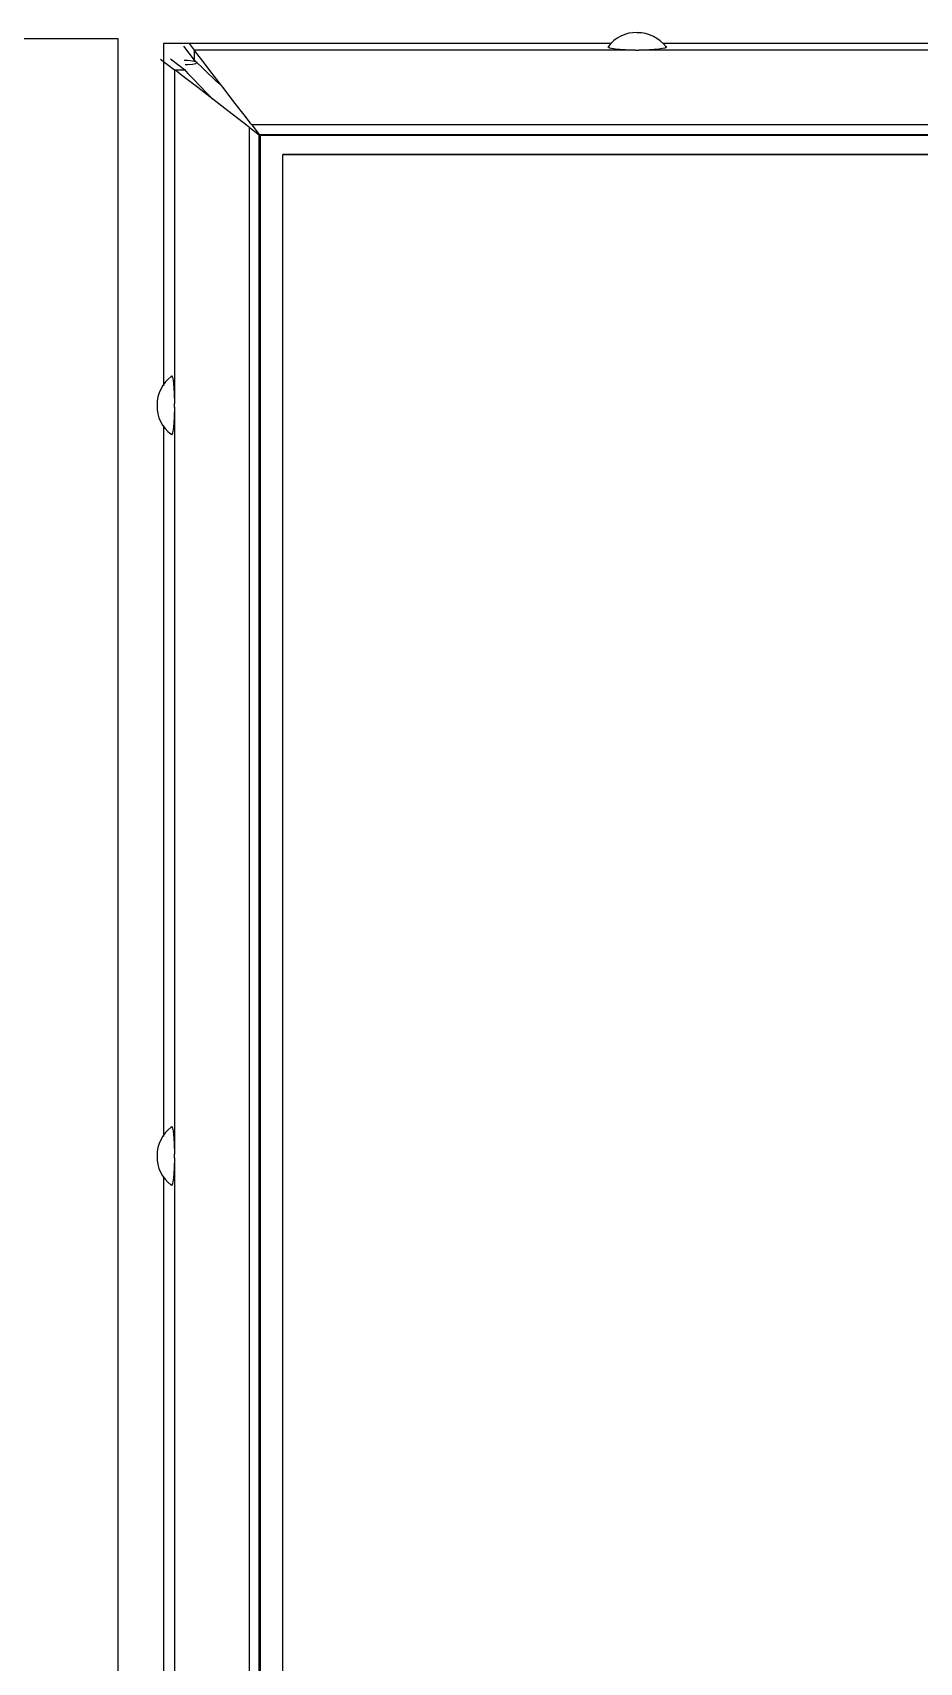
# Model space of a CAD drawing. Header units: inches. Extents: x 0.6 to 61.5, y 0.9 to 41.7.
# Drawn here: x 7.146 to 7.844, y 35.861 to 37.143 of the extents above; entities that cross this region are included whole.
import ezdxf

# ---------------------------------------------------------------- set-up
doc = ezdxf.new("R2010")
doc.units = ezdxf.units.IN
doc.header["$MEASUREMENT"] = 0
doc.layers.add('ARTWORK', color=2, linetype='Continuous')
doc.layers.add('OBJECT', color=7, linetype='Continuous')

msp = doc.modelspace()

# ---------------------------------------------------------------- linework, layer by layer
at = {"layer": 'ARTWORK'}
msp.add_line((13.4131, 37.0473), (7.3431, 37.0473), dxfattribs=at)
for points in [[(3.0834, 37.1385), (7.2134, 37.1385), (7.2134, 35.2065), (3.0834, 35.2065), (3.0834, 37.1385)], [(13.4131, 35.4773), (7.3431, 35.4773), (7.3431, 37.0473), (13.4131, 37.0473), (13.4131, 35.4773), (13.4131, 35.4773)]]:
    msp.add_lwpolyline(points, dxfattribs=at)
at = {"layer": 'OBJECT'}
for p, q in [((7.2492, 37.1345), (7.2492, 36.8651)), ((7.6015, 37.1345), (7.2492, 37.1345)), ((7.265, 37.1324), (7.2734, 37.1215)), ((7.2694, 37.1345), (7.2734, 37.1293)), ((8.3889, 37.1345), (7.6425, 37.1345)), ((7.247, 37.1223), (7.2579, 37.1139)), ((7.2657, 37.1139), (7.2549, 37.1223)), ((7.2734, 37.1293), (7.2734, 37.1215)), ((7.6207, 37.1293), (7.2734, 37.1293)), ((7.6207, 37.1293), (7.6221, 37.1293)), ((7.6221, 37.1293), (7.6235, 37.1293)), ((8.4081, 37.1293), (7.6235, 37.1293)), ((7.2579, 37.1139), (7.2657, 37.1139)), ((7.2579, 37.1139), (7.2579, 36.8513)), ((7.3167, 37.0686), (7.3167, 35.4497)), ((7.3167, 37.0686), (7.3245, 37.0626)), ((13.4375, 37.0705), (7.3187, 37.0705)), ((7.3187, 37.0705), (7.3247, 37.0628)), ((7.3245, 35.4557), (7.3245, 37.0626)), ((7.3247, 37.0628), (13.4316, 37.0628)), ((7.3253, 37.062), (7.3253, 35.4563)), ((13.431, 37.062), (7.3253, 37.062)), ((7.2579, 36.8499), (7.2579, 36.8513)), ((7.2579, 36.8485), (7.2579, 36.8499)), ((7.2579, 36.8485), (7.2579, 36.2607)), ((7.2492, 36.8337), (7.2492, 36.2746)), ((7.2579, 36.2593), (7.2579, 36.2607)), ((7.2579, 36.2579), (7.2579, 36.2593)), ((7.2579, 36.2579), (7.2579, 35.6702)), ((7.2492, 36.2431), (7.2492, 35.684))]:
    msp.add_line(p, q, dxfattribs=at)
at = {"layer": 'OBJECT', "flags": 128}
for points in [[(7.2663, 37.1179), (7.2682, 37.118), (7.272, 37.1183), (7.2746, 37.1189), (7.2755, 37.1195), (7.2746, 37.1201), (7.272, 37.1207), (7.2682, 37.121), (7.2655, 37.1211)], [(7.3187, 37.0705), (7.3181, 37.0712), (7.3169, 37.0728), (7.3127, 37.0783), (7.3058, 37.0873), (7.2967, 37.0991), (7.2875, 37.111), (7.2802, 37.1205), (7.2755, 37.1266), (7.2741, 37.1284), (7.2734, 37.1293)], [(7.6207, 37.1293), (7.6125, 37.1296), (7.6085, 37.1298), (7.605, 37.1301), (7.6003, 37.1309), (7.599, 37.1318), (7.5992, 37.1319)], [(7.645, 37.1319), (7.6453, 37.1318), (7.644, 37.1309), (7.642, 37.1305), (7.6392, 37.1301), (7.6318, 37.1296), (7.6235, 37.1293)], [(7.3167, 37.0686), (7.316, 37.0691), (7.3145, 37.0703), (7.3089, 37.0746), (7.2999, 37.0815), (7.2882, 37.0906), (7.2762, 37.0998), (7.2668, 37.1071), (7.2607, 37.1118), (7.2589, 37.1132), (7.2579, 37.1139)], [(7.2553, 36.8727), (7.2555, 36.873), (7.2563, 36.8717), (7.2568, 36.8697), (7.2572, 36.867), (7.2577, 36.8595), (7.2579, 36.8513)], [(7.2579, 36.8485), (7.2577, 36.8402), (7.2575, 36.8362), (7.2572, 36.8328), (7.2563, 36.828), (7.2555, 36.8267), (7.2553, 36.827)], [(7.2553, 36.2822), (7.2555, 36.2825), (7.2563, 36.2811), (7.2568, 36.2792), (7.2572, 36.2764), (7.2577, 36.269), (7.2579, 36.2607)], [(7.2579, 36.2579), (7.2577, 36.2496), (7.2575, 36.2457), (7.2572, 36.2422), (7.2563, 36.2375), (7.2555, 36.2362), (7.2553, 36.2364)]]:
    msp.add_lwpolyline(points, dxfattribs=at)
at = {"layer": 'OBJECT'}
for centre, radius, start, end in [((7.6211, 37.1162), 0.0269, 87.8676, 144.2773), ((7.6226, 37.1154), 0.0276, 36.3675, 91.0202), ((-2.7043, 26.6271), 14.4806, 46.31871, 46.44616), ((27.6921, 56.5541), 28.1985, 223.58294, 223.64839), ((7.2718, 36.8504), 0.0276, 126.3631, 181.026), ((7.2711, 36.8489), 0.0269, 177.8611, 234.2806), ((7.2718, 36.2598), 0.0276, 126.3631, 181.0259), ((7.2711, 36.2583), 0.0269, 177.861, 234.2805)]:
    msp.add_arc(centre, radius, start, end, dxfattribs=at)

doc.saveas('drawing.dxf')
